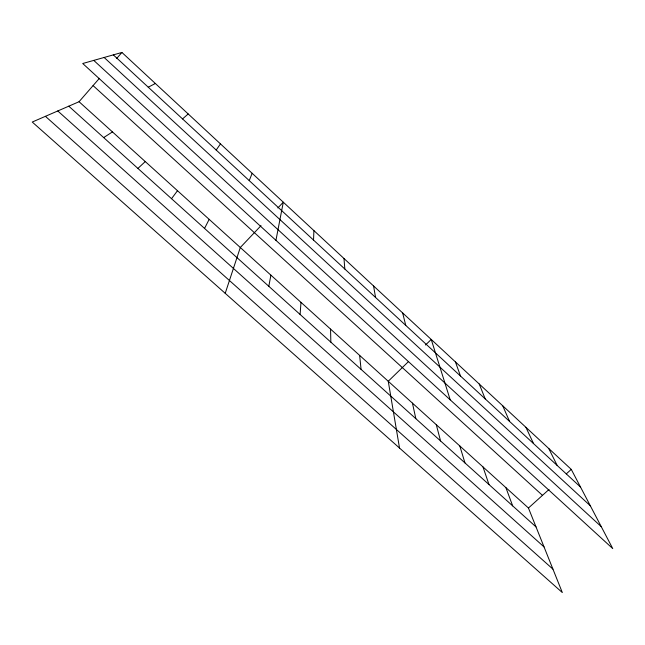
<?xml version="1.0" encoding="UTF-8"?>
<svg xmlns="http://www.w3.org/2000/svg" width="645" height="645" viewBox="0 0 645 645"><rect width="100%" height="100%" fill="white"/><g stroke="black" fill="none" stroke-linecap="round" stroke-linejoin="round"><path stroke-width="0.97" d="M313.534 240.085L313.905 230.596M300.102 314.47L300.981 302.36M268.812 286.299L270.9 275.157M275.939 240.343L283.3 202.199L277.85 207.94M225.218 293.322L240.303 247.495L261.015 225.669M249.236 180.608L252.155 173.303M204.546 228.427L209.173 219.348M216.204 150.043L220.461 143.891M171.53 198.7L177.496 190.71M79.061 101.716L528.449 508.018L562.319 592.545L32.25 122.042L79.061 101.716L99.411 78.319M116.729 58.421L121.913 52.455L571.268 469.391L612.75 548.589L82.721 63.508L121.913 52.455M408.583 361.482L388.25 381.26L399.521 448.041M425.515 345.019L431.231 339.455L450.21 399.836M137.909 168.426L145.262 161.573M528.449 508.018L549.024 489.458M566.286 473.882L571.268 469.391M182.543 118.914L188.203 113.963M103.668 137.587L112.456 131.911M148.261 87.196L155.356 83.487M45.416 116.326L552.95 569.156M57.784 110.956L544.033 546.912M68.781 106.175L536.019 526.9M93.082 85.6L542.469 495.368M93.759 60.396L601.261 526.651M104.127 57.47L590.336 505.793M113.327 54.881L580.524 487.064M548.734 448.485L557.207 465.497M525.885 427.28L533.56 443.615M502.721 405.786L509.566 421.419M479.227 383.985L485.217 398.9M505.882 487.612L512.662 505.874M455.402 361.877L460.514 376.043M483 466.924L488.983 484.548M459.804 445.953L464.956 462.916M436.286 424.692L440.575 440.962M402.641 312.93L405.761 325.403M412.437 403.125L415.848 418.694M373.568 285.953L375.559 297.458M359.644 355.395L361.063 369.359M343.995 258.508L344.825 269.029M330.554 329.095L330.845 342.156"/></g></svg>
